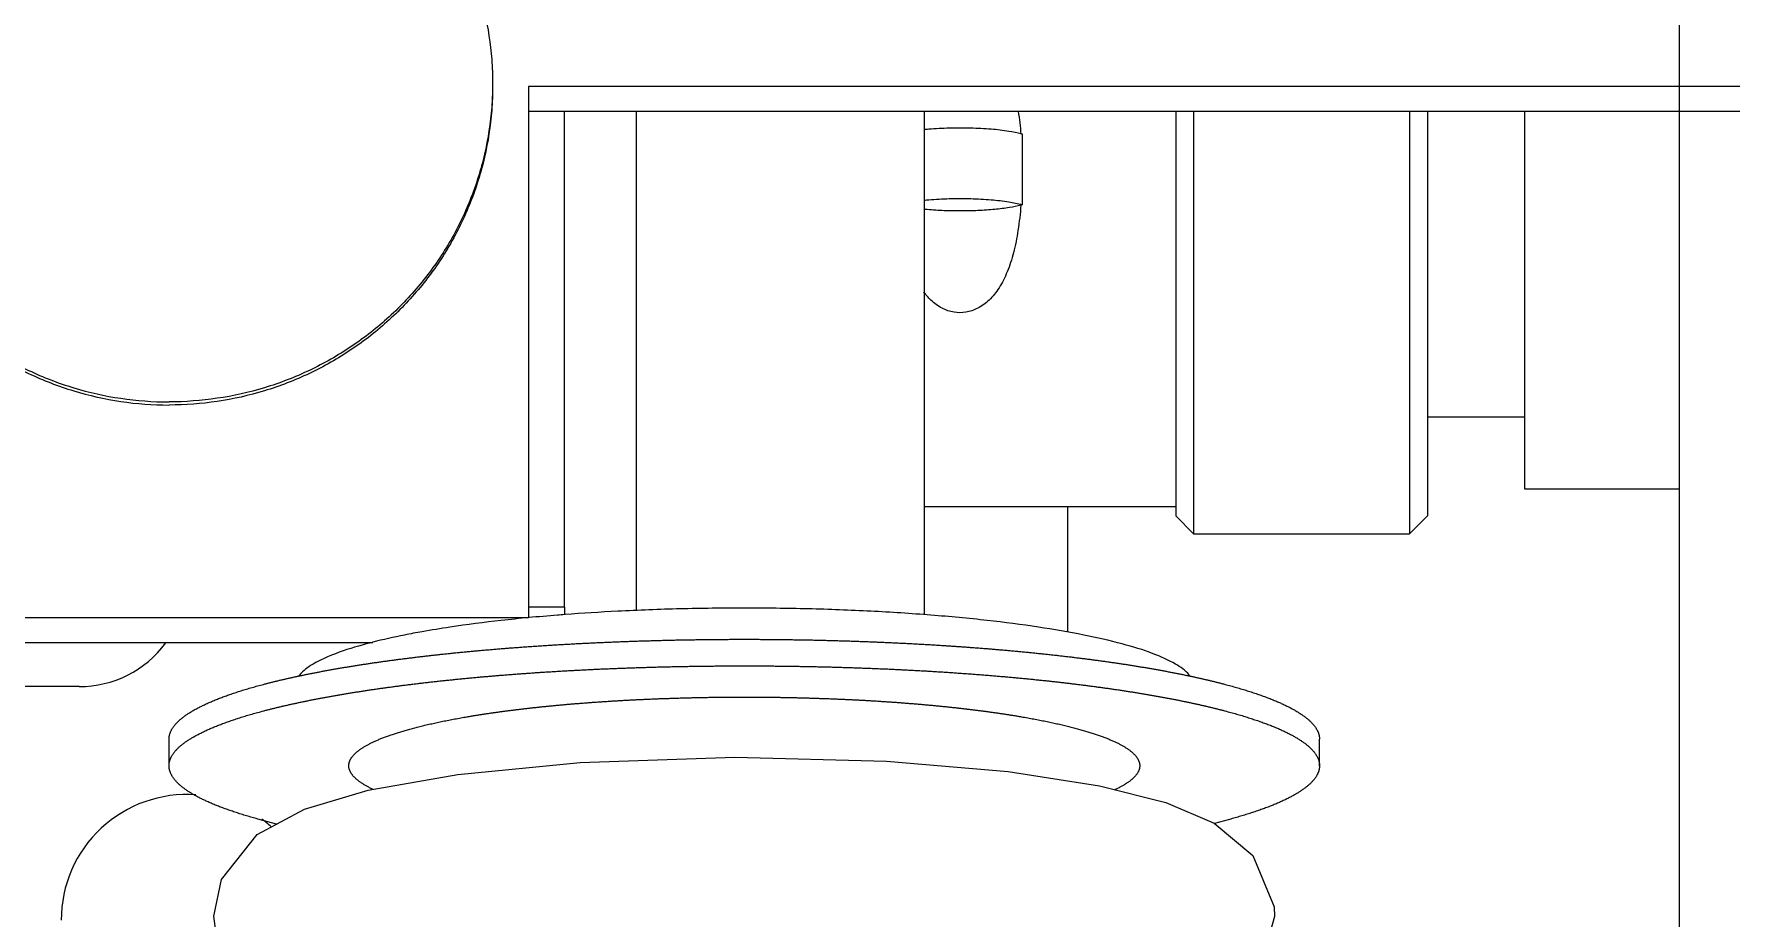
# Model space of a CAD drawing. Header units: millimetres. Extents: x 21899 to 38731, y -5425 to 3612.
# Drawn here: x 34169.64 to 34216.84, y -5372.9 to -5348.31 of the extents above; entities that cross this region are included whole.
import ezdxf

# ---------------------------------------------------------------- set-up
doc = ezdxf.new("R2010")
doc.units = ezdxf.units.MM

msp = doc.modelspace()

# ---------------------------------------------------------------- linework, layer by layer
at = {"color": 7, "linetype": 'Continuous'}
for p, q in [((34215.396, -2795.664), (34215.396, -5410.326)), ((34241.396, -5349.771), (34183.396, -5349.771)), ((34183.396, -5349.771), (34183.396, -5364.555)), ((34241.396, -5350.466), (34183.396, -5350.466)), ((34186.396, -5364.346), (34186.396, -5350.466)), ((34194.396, -5350.466), (34194.396, -5364.466)), ((34201.396, -5350.466), (34201.396, -5361.717)), ((34201.896, -5350.466), (34201.896, -5362.217)), ((34207.896, -5350.466), (34207.896, -5362.217)), ((34208.396, -5350.466), (34208.396, -5361.717)), ((34211.096, -5350.466), (34211.096, -5360.967)), ((34197.128, -5351.093), (34197.128, -5353.063)), ((34208.396, -5358.967), (34211.096, -5358.967)), ((34211.096, -5360.967), (34215.396, -5360.967)), ((34201.396, -5361.467), (34194.396, -5361.467)), ((34198.396, -5364.954), (34198.396, -5361.467)), ((34201.396, -5361.717), (34201.896, -5362.217)), ((34207.896, -5362.217), (34208.396, -5361.717)), ((34201.896, -5362.217), (34207.896, -5362.217)), ((34184.396, -5364.253), (34184.396, -5364.466)), ((34116.396, -5364.543), (34183.396, -5364.543)), ((34116.396, -5365.238), (34179.062, -5365.238)), ((34173.396, -5368.668), (34173.396, -5367.929)), ((34205.396, -5368.668), (34205.396, -5367.929)), ((34176.384, -5370.292), (34175.902, -5370.161)), ((34202.891, -5370.161), (34202.477, -5370.273)), ((34174.646, -5372.852), (34174.851, -5371.834)), ((34204.146, -5372.857), (34203.757, -5374.238))]:
    msp.add_line(p, q, dxfattribs=at)
at = {"color": 3, "linetype": 'Continuous'}
for p, q in [((34184.396, -5364.253), (34184.396, -5350.466)), ((34184.396, -5364.253), (34183.396, -5364.253)), ((34170.896, -5366.467), (34131.896, -5366.467))]:
    msp.add_line(p, q, dxfattribs=at)
at = {"color": 7, "linetype": 'Continuous'}
for points in [[(34178.936, -5369.348), (34181.432, -5368.909), (34184.832, -5368.578)], [(34184.832, -5368.578), (34189.136, -5368.433), (34193.35, -5368.54), (34196.734, -5368.829)], [(34196.734, -5368.829), (34199.28, -5369.225), (34201.118, -5369.691), (34202.466, -5370.265)], [(34174.851, -5371.834), (34175.844, -5370.582), (34177.165, -5369.872), (34178.936, -5369.348)], [(34202.466, -5370.265), (34203.546, -5371.164), (34204.134, -5372.597), (34204.146, -5372.857)], [(34175.487, -5374.813), (34174.722, -5373.48), (34174.646, -5372.852)]]:
    msp.add_lwpolyline(points, dxfattribs=at)
at = {"color": 3, "linetype": 'Continuous'}
for centre, radius, start, end in [((34170.896, -5363.467), 3, 270, 323.4675), ((34173.896, -5372.967), 3.5, 86.0345, 180), ((34173.896, -5372.967), 3.5, 47.9941, 53.484)]:
    msp.add_arc(centre, radius, start, end, dxfattribs=at)
at = {"color": 7, "linetype": 'Continuous'}
for points, start_tangent, end_tangent in [([(34173.396, -5340.821), (34172.055, -5340.92), (34170.744, -5341.215), (34169.491, -5341.699), (34168.326, -5342.361), (34167.275, -5343.187), (34166.36, -5344.158), (34165.602, -5345.252), (34165.018, -5346.446), (34164.622, -5347.712), (34164.422, -5349.022), (34164.396, -5349.684)], (-1, 0), (0, -1)), ([(34173.396, -5340.821), (34174.738, -5340.92), (34176.049, -5341.215), (34177.301, -5341.699), (34178.466, -5342.361), (34179.518, -5343.187), (34180.433, -5344.158), (34181.191, -5345.252), (34181.774, -5346.446), (34182.171, -5347.712), (34182.371, -5349.022), (34182.396, -5349.684)], (1, 0), (0, -1)), ([(34182.396, -5349.684), (34182.396, -5349.771)], (0, -1), (-0.009926, -0.999951)), ([(34164.396, -5349.771), (34164.422, -5350.433), (34164.622, -5351.743), (34165.018, -5353.009), (34165.602, -5354.203), (34166.36, -5355.297), (34167.275, -5356.268), (34168.326, -5357.094), (34169.491, -5357.756), (34170.744, -5358.24), (34172.055, -5358.535), (34173.39, -5358.634)], (0, -1), (1, -0.0007)), ([(34164.397, -5349.771), (34164.422, -5350.346), (34164.622, -5351.656), (34165.018, -5352.922), (34165.602, -5354.116), (34166.36, -5355.21), (34167.275, -5356.181), (34168.326, -5357.007), (34169.491, -5357.67), (34170.744, -5358.154), (34172.055, -5358.448), (34173.396, -5358.547)], (0.009926, -0.999951), (1, 0)), ([(34182.396, -5349.771), (34182.371, -5350.346), (34182.171, -5351.656), (34181.774, -5352.922), (34181.191, -5354.116), (34180.433, -5355.21), (34179.518, -5356.181), (34178.466, -5357.007), (34177.301, -5357.67), (34176.049, -5358.154), (34174.738, -5358.448), (34173.396, -5358.547)], (-0.009926, -0.999951), (-1, 0)), ([(34182.396, -5349.771), (34182.371, -5350.433), (34182.171, -5351.743), (34181.774, -5353.009), (34181.191, -5354.203), (34180.433, -5355.297), (34179.518, -5356.268), (34178.466, -5357.094), (34177.301, -5357.756), (34176.049, -5358.24), (34174.738, -5358.535), (34173.403, -5358.634)], (0, -1), (-1, -0.0007)), ([(34197.014, -5350.465), (34197.091, -5351.104)], (0.161479, -0.986876), (0.081794, -0.996649)), ([(34194.396, -5350.966), (34194.529, -5350.954), (34195.098, -5350.924), (34195.694, -5350.924), (34196.264, -5350.954), (34196.757, -5351.013), (34197.095, -5351.084)], (0.994998, 0.099898), (0.962509, -0.27125)), ([(34197.095, -5351.084), (34197.128, -5351.093)], (0.962509, -0.27125), (0.957624, -0.288022)), ([(34194.396, -5352.936), (34194.529, -5352.924), (34195.098, -5352.893), (34195.694, -5352.893), (34196.264, -5352.924), (34196.757, -5352.982), (34197.128, -5353.063)], (0.994998, 0.099898), (0.957624, -0.288022)), ([(34197.091, -5353.074), (34197.01, -5353.778), (34196.884, -5354.398), (34196.709, -5354.932), (34196.482, -5355.374), (34196.205, -5355.715), (34195.89, -5355.943), (34195.56, -5356.053), (34195.23, -5356.053), (34194.901, -5355.942), (34194.586, -5355.713), (34194.388, -5355.486)], (-0.078261, -0.996933), (-0.593007, 0.805197)), ([(34197.091, -5353.074), (34196.772, -5353.141), (34196.365, -5353.193), (34195.897, -5353.226), (34195.396, -5353.237), (34194.896, -5353.226), (34194.427, -5353.193), (34194.396, -5353.19)], (-0.963751, -0.266802), (-0.995018, 0.0997)), ([(34197.128, -5353.063), (34197.11, -5353.069), (34197.091, -5353.074)], (-0.957624, -0.288022), (-0.963751, -0.266802)), ([(34173.39, -5358.634), (34173.396, -5358.634)], (1, -0.0007), (1, 0)), ([(34173.403, -5358.634), (34173.396, -5358.634)], (-1, -0.0007), (-1, 0)), ([(34189.396, -5364.283), (34187.617, -5364.305), (34185.875, -5364.371), (34184.41, -5364.463)], (-1, 0), (-0.997158, -0.075339)), ([(34201.785, -5366.166), (34201.769, -5366.144), (34201.39, -5365.842), (34200.767, -5365.551), (34199.912, -5365.28), (34198.843, -5365.032), (34197.582, -5364.813), (34196.154, -5364.627), (34194.589, -5364.479), (34192.918, -5364.371), (34191.175, -5364.305), (34189.396, -5364.283)], (-0.593069, 0.805152), (-1, 0)), ([(34183.397, -5364.549), (34182.638, -5364.627), (34181.211, -5364.813), (34180.434, -5364.94)], (-0.995517, -0.094579), (-0.984405, -0.175918)), ([(34184.396, -5364.464), (34184.204, -5364.479), (34183.397, -5364.549)], (-0.997139, -0.075583), (-0.995517, -0.094579)), ([(34184.41, -5364.463), (34184.396, -5364.464)], (-0.997158, -0.075339), (-0.997139, -0.075583)), ([(34179.061, -5365.233), (34178.881, -5365.28), (34178.026, -5365.551), (34177.403, -5365.842), (34177.024, -5366.144), (34177.007, -5366.166)], (-0.968982, -0.247133), (-0.593069, -0.805152)), ([(34180.434, -5364.94), (34179.949, -5365.032), (34179.061, -5365.233)], (-0.984405, -0.175918), (-0.968982, -0.247133)), ([(34183.282, -5365.362), (34183.42, -5365.352), (34183.559, -5365.342), (34183.698, -5365.333), (34183.838, -5365.324), (34183.978, -5365.315), (34184.119, -5365.306), (34184.261, -5365.298), (34184.402, -5365.29), (34184.544, -5365.282), (34184.687, -5365.274), (34184.83, -5365.266), (34184.973, -5365.259), (34185.117, -5365.252), (34185.261, -5365.245), (34185.406, -5365.239), (34185.55, -5365.232), (34185.696, -5365.226), (34185.841, -5365.22), (34185.987, -5365.215), (34186.133, -5365.209), (34186.279, -5365.204), (34186.426, -5365.199), (34186.573, -5365.194), (34186.72, -5365.19), (34186.868, -5365.186), (34187.015, -5365.182), (34187.163, -5365.178), (34187.311, -5365.175), (34187.459, -5365.171), (34187.608, -5365.168), (34187.756, -5365.165), (34187.905, -5365.163), (34188.053, -5365.161), (34188.202, -5365.159), (34188.351, -5365.157), (34188.501, -5365.155), (34188.65, -5365.154), (34188.799, -5365.153), (34188.948, -5365.152), (34189.098, -5365.151), (34189.247, -5365.151), (34189.396, -5365.151), (34189.546, -5365.151), (34189.695, -5365.151), (34189.844, -5365.152), (34189.994, -5365.153), (34190.143, -5365.154), (34190.292, -5365.155), (34190.441, -5365.157), (34190.59, -5365.159), (34190.739, -5365.161), (34190.888, -5365.163), (34191.037, -5365.165), (34191.185, -5365.168), (34191.334, -5365.171), (34191.482, -5365.175), (34191.63, -5365.178), (34191.778, -5365.182), (34191.925, -5365.186), (34192.073, -5365.19), (34192.22, -5365.194), (34192.367, -5365.199), (34192.513, -5365.204), (34192.66, -5365.209), (34192.806, -5365.215), (34192.952, -5365.22), (34193.097, -5365.226), (34193.242, -5365.232), (34193.387, -5365.239), (34193.532, -5365.245), (34193.676, -5365.252), (34193.819, -5365.259), (34193.963, -5365.266), (34194.106, -5365.274), (34194.248, -5365.282), (34194.39, -5365.29), (34194.532, -5365.298), (34194.673, -5365.306), (34194.814, -5365.315), (34194.955, -5365.324), (34195.094, -5365.333), (34195.234, -5365.342), (34195.373, -5365.352), (34195.511, -5365.362), (34195.649, -5365.372), (34195.786, -5365.382), (34195.923, -5365.392), (34196.059, -5365.403), (34196.194, -5365.414), (34196.329, -5365.425), (34196.463, -5365.437), (34196.597, -5365.448), (34196.73, -5365.46), (34196.863, -5365.472), (34196.994, -5365.484), (34197.126, -5365.497), (34197.256, -5365.509), (34197.386, -5365.522), (34197.515, -5365.535), (34197.643, -5365.548), (34197.771, -5365.562), (34197.898, -5365.575), (34198.024, -5365.589), (34198.149, -5365.603), (34198.274, -5365.618), (34198.398, -5365.632), (34198.521, -5365.647), (34198.643, -5365.662), (34198.765, -5365.677), (34198.886, -5365.692), (34199.005, -5365.708), (34199.124, -5365.723), (34199.243, -5365.739), (34199.36, -5365.755), (34199.476, -5365.772), (34199.592, -5365.788), (34199.707, -5365.805), (34199.82, -5365.821), (34199.933, -5365.838), (34200.045, -5365.856), (34200.156, -5365.873), (34200.266, -5365.89), (34200.375, -5365.908), (34200.484, -5365.926), (34200.591, -5365.944), (34200.697, -5365.962), (34200.802, -5365.981), (34200.907, -5365.999), (34201.01, -5366.018), (34201.112, -5366.037), (34201.213, -5366.056), (34201.314, -5366.075), (34201.413, -5366.095), (34201.511, -5366.114), (34201.608, -5366.134), (34201.704, -5366.154), (34201.799, -5366.174), (34201.893, -5366.194), (34201.985, -5366.214), (34202.077, -5366.235), (34202.168, -5366.256), (34202.257, -5366.276), (34202.345, -5366.297), (34202.432, -5366.318), (34202.518, -5366.34), (34202.603, -5366.361), (34202.687, -5366.382), (34202.77, -5366.404), (34202.851, -5366.426), (34202.931, -5366.448), (34203.01, -5366.47), (34203.088, -5366.492), (34203.165, -5366.514), (34203.241, -5366.536), (34203.315, -5366.559), (34203.388, -5366.581), (34203.46, -5366.604), (34203.53, -5366.627), (34203.6, -5366.65), (34203.668, -5366.673), (34203.735, -5366.696), (34203.8, -5366.72), (34203.865, -5366.743), (34203.928, -5366.767), (34203.99, -5366.79), (34204.051, -5366.814), (34204.11, -5366.838), (34204.168, -5366.862), (34204.225, -5366.886), (34204.28, -5366.91), (34204.334, -5366.934), (34204.387, -5366.958), (34204.439, -5366.982), (34204.489, -5367.007), (34204.538, -5367.031), (34204.586, -5367.056), (34204.632, -5367.081), (34204.677, -5367.105), (34204.72, -5367.13), (34204.763, -5367.155), (34204.804, -5367.18), (34204.843, -5367.205), (34204.882, -5367.23), (34204.918, -5367.255), (34204.954, -5367.28), (34204.988, -5367.306), (34205.021, -5367.331), (34205.053, -5367.356), (34205.083, -5367.382), (34205.111, -5367.407), (34205.139, -5367.433), (34205.165, -5367.458), (34205.189, -5367.484), (34205.213, -5367.509), (34205.235, -5367.535), (34205.255, -5367.561), (34205.274, -5367.587), (34205.292, -5367.612), (34205.308, -5367.638), (34205.323, -5367.664), (34205.337, -5367.69), (34205.349, -5367.716), (34205.36, -5367.741), (34205.369, -5367.767), (34205.377, -5367.793), (34205.384, -5367.819), (34205.389, -5367.845), (34205.393, -5367.871), (34205.395, -5367.897), (34205.396, -5367.923), (34205.396, -5367.929)], (0.997432, 0.071627), (-0.000005, -1)), ([(34173.396, -5367.929), (34173.396, -5367.923), (34173.397, -5367.897), (34173.4, -5367.871), (34173.404, -5367.845), (34173.409, -5367.819), (34173.416, -5367.793), (34173.424, -5367.767), (34173.433, -5367.741), (34173.444, -5367.716), (34173.456, -5367.69), (34173.469, -5367.664), (34173.484, -5367.638), (34173.501, -5367.612), (34173.519, -5367.587), (34173.538, -5367.561), (34173.558, -5367.535), (34173.58, -5367.509), (34173.603, -5367.484), (34173.628, -5367.458), (34173.654, -5367.433), (34173.681, -5367.407), (34173.71, -5367.382), (34173.74, -5367.356), (34173.772, -5367.331), (34173.805, -5367.306), (34173.839, -5367.28), (34173.874, -5367.255), (34173.911, -5367.23), (34173.949, -5367.205), (34173.989, -5367.18), (34174.03, -5367.155), (34174.072, -5367.13), (34174.116, -5367.105), (34174.161, -5367.081), (34174.207, -5367.056), (34174.255, -5367.031), (34174.304, -5367.007), (34174.354, -5366.982), (34174.406, -5366.958), (34174.458, -5366.934), (34174.513, -5366.91), (34174.568, -5366.886), (34174.625, -5366.862), (34174.683, -5366.838), (34174.742, -5366.814), (34174.803, -5366.79), (34174.865, -5366.767), (34174.928, -5366.743), (34174.992, -5366.72), (34175.058, -5366.696), (34175.125, -5366.673), (34175.193, -5366.65), (34175.262, -5366.627), (34175.333, -5366.604), (34175.405, -5366.581), (34175.478, -5366.559), (34175.552, -5366.536), (34175.628, -5366.514), (34175.704, -5366.492), (34175.782, -5366.47), (34175.861, -5366.448), (34175.942, -5366.426), (34176.023, -5366.404), (34176.106, -5366.382), (34176.189, -5366.361), (34176.274, -5366.34), (34176.36, -5366.318), (34176.447, -5366.297), (34176.536, -5366.276), (34176.625, -5366.256), (34176.716, -5366.235), (34176.807, -5366.214), (34176.9, -5366.194), (34176.994, -5366.174), (34177.089, -5366.154), (34177.185, -5366.134), (34177.282, -5366.114), (34177.38, -5366.095), (34177.479, -5366.075), (34177.579, -5366.056), (34177.681, -5366.037), (34177.783, -5366.018), (34177.886, -5365.999), (34177.99, -5365.981), (34178.096, -5365.962), (34178.202, -5365.944), (34178.309, -5365.926), (34178.417, -5365.908), (34178.526, -5365.89), (34178.636, -5365.873), (34178.747, -5365.856), (34178.859, -5365.838), (34178.972, -5365.821), (34179.086, -5365.805), (34179.201, -5365.788), (34179.316, -5365.772), (34179.433, -5365.755), (34179.55, -5365.739), (34179.668, -5365.723), (34179.787, -5365.708), (34179.907, -5365.692), (34180.028, -5365.677), (34180.149, -5365.662), (34180.272, -5365.647), (34180.395, -5365.632), (34180.519, -5365.618), (34180.643, -5365.603), (34180.769, -5365.589), (34180.895, -5365.575), (34181.022, -5365.562), (34181.149, -5365.548), (34181.278, -5365.535), (34181.407, -5365.522), (34181.537, -5365.509), (34181.667, -5365.497), (34181.798, -5365.484), (34181.93, -5365.472), (34182.063, -5365.46), (34182.196, -5365.448), (34182.329, -5365.437), (34182.464, -5365.425), (34182.599, -5365.414), (34182.734, -5365.403), (34182.87, -5365.392), (34183.007, -5365.382), (34183.144, -5365.372), (34183.282, -5365.362)], (-0.000005, 1), (0.997432, 0.071627)), ([(34173.396, -5368.668), (34173.396, -5368.661), (34173.397, -5368.636), (34173.4, -5368.61), (34173.404, -5368.584), (34173.409, -5368.558), (34173.416, -5368.532), (34173.424, -5368.506), (34173.433, -5368.48), (34173.444, -5368.454), (34173.456, -5368.428), (34173.469, -5368.402), (34173.484, -5368.377), (34173.501, -5368.351), (34173.519, -5368.325), (34173.538, -5368.299), (34173.558, -5368.274), (34173.58, -5368.248), (34173.603, -5368.222), (34173.628, -5368.197), (34173.654, -5368.171), (34173.681, -5368.146), (34173.71, -5368.12), (34173.74, -5368.095), (34173.772, -5368.07), (34173.805, -5368.044), (34173.839, -5368.019), (34173.874, -5367.994), (34173.911, -5367.969), (34173.949, -5367.944), (34173.989, -5367.919), (34174.03, -5367.894), (34174.072, -5367.869), (34174.116, -5367.844), (34174.161, -5367.819), (34174.207, -5367.795), (34174.255, -5367.77), (34174.304, -5367.745), (34174.354, -5367.721), (34174.406, -5367.697), (34174.458, -5367.672), (34174.513, -5367.648), (34174.568, -5367.624), (34174.625, -5367.6), (34174.683, -5367.576), (34174.742, -5367.552), (34174.803, -5367.529), (34174.865, -5367.505), (34174.928, -5367.482), (34174.992, -5367.458), (34175.058, -5367.435), (34175.125, -5367.412), (34175.193, -5367.389), (34175.262, -5367.366), (34175.333, -5367.343), (34175.405, -5367.32), (34175.478, -5367.297), (34175.552, -5367.275), (34175.628, -5367.253), (34175.704, -5367.23), (34175.782, -5367.208), (34175.861, -5367.186), (34175.942, -5367.164), (34176.023, -5367.143), (34176.106, -5367.121), (34176.189, -5367.099), (34176.274, -5367.078), (34176.36, -5367.057), (34176.447, -5367.036), (34176.536, -5367.015), (34176.625, -5366.994), (34176.716, -5366.974), (34176.807, -5366.953), (34176.9, -5366.933), (34176.994, -5366.913), (34177.089, -5366.892), (34177.185, -5366.873), (34177.282, -5366.853), (34177.38, -5366.833), (34177.479, -5366.814), (34177.579, -5366.795), (34177.681, -5366.776), (34177.783, -5366.757), (34177.886, -5366.738), (34177.99, -5366.719), (34178.096, -5366.701), (34178.202, -5366.683), (34178.309, -5366.665), (34178.417, -5366.647), (34178.526, -5366.629), (34178.636, -5366.612), (34178.747, -5366.594), (34178.859, -5366.577), (34178.972, -5366.56), (34179.086, -5366.543), (34179.201, -5366.527), (34179.316, -5366.51), (34179.433, -5366.494), (34179.55, -5366.478), (34179.668, -5366.462), (34179.787, -5366.446), (34179.907, -5366.431), (34180.028, -5366.416), (34180.149, -5366.4), (34180.272, -5366.386), (34180.395, -5366.371), (34180.519, -5366.356), (34180.643, -5366.342), (34180.769, -5366.328), (34180.895, -5366.314), (34181.022, -5366.3), (34181.149, -5366.287), (34181.278, -5366.274), (34181.407, -5366.261), (34181.537, -5366.248), (34181.667, -5366.235), (34181.798, -5366.223), (34181.93, -5366.21), (34182.063, -5366.198), (34182.196, -5366.187), (34182.329, -5366.175), (34182.464, -5366.164), (34182.599, -5366.153), (34182.734, -5366.142), (34182.87, -5366.131), (34183.007, -5366.121), (34183.144, -5366.11), (34183.282, -5366.1), (34183.42, -5366.091), (34183.559, -5366.081), (34183.698, -5366.072), (34183.838, -5366.062), (34183.978, -5366.054), (34184.119, -5366.045), (34184.261, -5366.036), (34184.402, -5366.028), (34184.544, -5366.02), (34184.687, -5366.013), (34184.83, -5366.005), (34184.973, -5365.998), (34185.117, -5365.991), (34185.261, -5365.984), (34185.406, -5365.977), (34185.55, -5365.971), (34185.696, -5365.965), (34185.841, -5365.959), (34185.987, -5365.953), (34186.133, -5365.948), (34186.279, -5365.943), (34186.426, -5365.938), (34186.573, -5365.933), (34186.72, -5365.929), (34186.868, -5365.924), (34187.015, -5365.92), (34187.163, -5365.917), (34187.311, -5365.913), (34187.459, -5365.91), (34187.608, -5365.907), (34187.756, -5365.904), (34187.905, -5365.902), (34188.053, -5365.899), (34188.202, -5365.897), (34188.351, -5365.895), (34188.501, -5365.894), (34188.65, -5365.892), (34188.799, -5365.891), (34188.948, -5365.891), (34189.098, -5365.89), (34189.247, -5365.89), (34189.396, -5365.889), (34189.546, -5365.89), (34189.695, -5365.89), (34189.844, -5365.891), (34189.994, -5365.891), (34190.143, -5365.892), (34190.292, -5365.894), (34190.441, -5365.895), (34190.59, -5365.897), (34190.739, -5365.899), (34190.888, -5365.902), (34191.037, -5365.904), (34191.185, -5365.907), (34191.334, -5365.91), (34191.482, -5365.913), (34191.63, -5365.917), (34191.778, -5365.92), (34191.925, -5365.924), (34192.073, -5365.929), (34192.22, -5365.933), (34192.367, -5365.938), (34192.513, -5365.943), (34192.66, -5365.948), (34192.806, -5365.953), (34192.952, -5365.959), (34193.097, -5365.965), (34193.242, -5365.971), (34193.387, -5365.977), (34193.532, -5365.984), (34193.676, -5365.991), (34193.819, -5365.998), (34193.963, -5366.005), (34194.106, -5366.013), (34194.248, -5366.02), (34194.39, -5366.028), (34194.532, -5366.036), (34194.673, -5366.045), (34194.814, -5366.054), (34194.955, -5366.062), (34195.094, -5366.072), (34195.234, -5366.081), (34195.373, -5366.091), (34195.511, -5366.1), (34195.649, -5366.11), (34195.786, -5366.121), (34195.923, -5366.131), (34196.059, -5366.142), (34196.194, -5366.153), (34196.329, -5366.164), (34196.463, -5366.175), (34196.597, -5366.187), (34196.73, -5366.198), (34196.863, -5366.21), (34196.994, -5366.223), (34197.126, -5366.235), (34197.256, -5366.248), (34197.386, -5366.261), (34197.515, -5366.274), (34197.643, -5366.287), (34197.771, -5366.3), (34197.898, -5366.314), (34198.024, -5366.328), (34198.149, -5366.342), (34198.274, -5366.356), (34198.398, -5366.371), (34198.521, -5366.386), (34198.643, -5366.4), (34198.765, -5366.416), (34198.886, -5366.431), (34199.005, -5366.446), (34199.124, -5366.462), (34199.243, -5366.478), (34199.36, -5366.494), (34199.476, -5366.51), (34199.592, -5366.527), (34199.707, -5366.543), (34199.82, -5366.56), (34199.933, -5366.577), (34200.045, -5366.594), (34200.156, -5366.612), (34200.266, -5366.629), (34200.375, -5366.647), (34200.484, -5366.665), (34200.591, -5366.683), (34200.697, -5366.701), (34200.802, -5366.719), (34200.907, -5366.738), (34201.01, -5366.757), (34201.112, -5366.776), (34201.213, -5366.795), (34201.314, -5366.814), (34201.413, -5366.833), (34201.511, -5366.853), (34201.608, -5366.873), (34201.704, -5366.892), (34201.799, -5366.913), (34201.893, -5366.933), (34201.985, -5366.953), (34202.077, -5366.974), (34202.168, -5366.994), (34202.257, -5367.015), (34202.345, -5367.036), (34202.432, -5367.057), (34202.518, -5367.078), (34202.603, -5367.099), (34202.687, -5367.121), (34202.77, -5367.143), (34202.851, -5367.164), (34202.931, -5367.186), (34203.01, -5367.208), (34203.088, -5367.23), (34203.165, -5367.253), (34203.241, -5367.275), (34203.315, -5367.297), (34203.388, -5367.32), (34203.46, -5367.343), (34203.53, -5367.366), (34203.6, -5367.389), (34203.668, -5367.412), (34203.735, -5367.435), (34203.8, -5367.458), (34203.865, -5367.482), (34203.928, -5367.505), (34203.99, -5367.529), (34204.051, -5367.552), (34204.11, -5367.576), (34204.168, -5367.6), (34204.225, -5367.624), (34204.28, -5367.648), (34204.334, -5367.672), (34204.387, -5367.697), (34204.439, -5367.721), (34204.489, -5367.745), (34204.538, -5367.77), (34204.586, -5367.795), (34204.632, -5367.819), (34204.677, -5367.844), (34204.72, -5367.869), (34204.763, -5367.894), (34204.804, -5367.919), (34204.843, -5367.944), (34204.882, -5367.969), (34204.918, -5367.994), (34204.954, -5368.019), (34204.988, -5368.044), (34205.021, -5368.07), (34205.053, -5368.095), (34205.083, -5368.12), (34205.111, -5368.146), (34205.139, -5368.171), (34205.165, -5368.197), (34205.189, -5368.222), (34205.213, -5368.248), (34205.235, -5368.274), (34205.255, -5368.299), (34205.274, -5368.325), (34205.292, -5368.351), (34205.308, -5368.377), (34205.323, -5368.402), (34205.337, -5368.428), (34205.349, -5368.454), (34205.36, -5368.48), (34205.369, -5368.506), (34205.377, -5368.532), (34205.384, -5368.558), (34205.389, -5368.584), (34205.393, -5368.61), (34205.395, -5368.636), (34205.396, -5368.661), (34205.396, -5368.668)], (-0.000005, 1), (-0.000005, -1)), ([(34175.902, -5370.161), (34175.822, -5370.139), (34175.744, -5370.117), (34175.667, -5370.094), (34175.591, -5370.072), (34175.516, -5370.05), (34175.442, -5370.027), (34175.369, -5370.004), (34175.298, -5369.982), (34175.228, -5369.959), (34175.159, -5369.936), (34175.092, -5369.913), (34175.026, -5369.889), (34174.96, -5369.866), (34174.897, -5369.842), (34174.834, -5369.819), (34174.773, -5369.795), (34174.713, -5369.772), (34174.654, -5369.748), (34174.597, -5369.724), (34174.541, -5369.7), (34174.486, -5369.676), (34174.432, -5369.651), (34174.38, -5369.627), (34174.329, -5369.603), (34174.28, -5369.578), (34174.231, -5369.554), (34174.184, -5369.529), (34174.139, -5369.504), (34174.094, -5369.48), (34174.051, -5369.455), (34174.01, -5369.43), (34173.969, -5369.405), (34173.931, -5369.38), (34173.893, -5369.355), (34173.857, -5369.329), (34173.822, -5369.304), (34173.788, -5369.279), (34173.756, -5369.254), (34173.725, -5369.228), (34173.696, -5369.203), (34173.668, -5369.177), (34173.641, -5369.152), (34173.616, -5369.126), (34173.592, -5369.101), (34173.569, -5369.075), (34173.548, -5369.049), (34173.528, -5369.024), (34173.51, -5368.998), (34173.493, -5368.972), (34173.477, -5368.946), (34173.463, -5368.921), (34173.45, -5368.895), (34173.438, -5368.869), (34173.428, -5368.843), (34173.419, -5368.817), (34173.412, -5368.791), (34173.406, -5368.765), (34173.402, -5368.739), (34173.398, -5368.713), (34173.397, -5368.687), (34173.396, -5368.668)], (-0.964802, 0.262979), (-0.000005, 1)), ([(34205.396, -5368.668), (34205.396, -5368.687), (34205.394, -5368.713), (34205.391, -5368.739), (34205.387, -5368.765), (34205.381, -5368.791), (34205.373, -5368.817), (34205.365, -5368.843), (34205.354, -5368.869), (34205.343, -5368.895), (34205.33, -5368.921), (34205.316, -5368.946), (34205.3, -5368.972), (34205.283, -5368.998), (34205.265, -5369.024), (34205.245, -5369.049), (34205.224, -5369.075), (34205.201, -5369.101), (34205.177, -5369.126), (34205.152, -5369.152), (34205.125, -5369.177), (34205.097, -5369.203), (34205.067, -5369.228), (34205.037, -5369.254), (34205.004, -5369.279), (34204.971, -5369.304), (34204.936, -5369.329), (34204.9, -5369.355), (34204.862, -5369.38), (34204.823, -5369.405), (34204.783, -5369.43), (34204.741, -5369.455), (34204.698, -5369.48), (34204.654, -5369.504), (34204.608, -5369.529), (34204.561, -5369.554), (34204.513, -5369.578), (34204.463, -5369.603), (34204.413, -5369.627), (34204.36, -5369.651), (34204.307, -5369.676), (34204.252, -5369.7), (34204.196, -5369.724), (34204.138, -5369.748), (34204.08, -5369.772), (34204.02, -5369.795), (34203.959, -5369.819), (34203.896, -5369.842), (34203.832, -5369.866), (34203.767, -5369.889), (34203.701, -5369.913), (34203.633, -5369.936), (34203.565, -5369.959), (34203.494, -5369.982), (34203.423, -5370.004), (34203.351, -5370.027), (34203.277, -5370.05), (34203.202, -5370.072), (34203.126, -5370.094), (34203.049, -5370.117), (34202.97, -5370.139), (34202.891, -5370.161)], (-0.000005, -1), (-0.964802, -0.262979))]:
    msp.add_spline(points, degree=3, dxfattribs=dict(at, start_tangent=start_tangent, end_tangent=end_tangent))
at = {"color": 9, "linetype": 'Continuous'}
for points, start_tangent, end_tangent in [([(34179.068, -5369.325), (34179.034, -5369.309), (34178.993, -5369.288), (34178.954, -5369.268), (34178.915, -5369.248), (34178.878, -5369.227), (34178.843, -5369.207), (34178.809, -5369.186), (34178.776, -5369.165), (34178.744, -5369.144), (34178.714, -5369.124), (34178.685, -5369.103), (34178.658, -5369.082), (34178.632, -5369.061), (34178.607, -5369.04), (34178.583, -5369.018), (34178.561, -5368.997), (34178.541, -5368.976), (34178.521, -5368.955), (34178.503, -5368.934), (34178.487, -5368.912), (34178.472, -5368.891), (34178.458, -5368.87), (34178.446, -5368.848), (34178.435, -5368.827), (34178.425, -5368.805), (34178.417, -5368.784), (34178.41, -5368.763), (34178.404, -5368.741), (34178.4, -5368.72), (34178.398, -5368.698), (34178.396, -5368.677), (34178.397, -5368.655), (34178.398, -5368.634), (34178.401, -5368.612), (34178.405, -5368.591), (34178.411, -5368.569), (34178.418, -5368.548), (34178.427, -5368.526), (34178.436, -5368.505), (34178.448, -5368.483), (34178.46, -5368.462), (34178.474, -5368.441), (34178.49, -5368.419), (34178.507, -5368.398), (34178.525, -5368.377), (34178.544, -5368.356), (34178.565, -5368.334), (34178.588, -5368.313), (34178.611, -5368.292), (34178.636, -5368.271), (34178.663, -5368.25), (34178.69, -5368.229), (34178.719, -5368.208), (34178.75, -5368.187), (34178.782, -5368.167), (34178.815, -5368.146), (34178.849, -5368.125), (34178.885, -5368.105), (34178.922, -5368.084), (34178.961, -5368.064), (34179.001, -5368.043), (34179.042, -5368.023), (34179.084, -5368.003), (34179.128, -5367.983), (34179.173, -5367.963), (34179.219, -5367.943), (34179.267, -5367.923), (34179.316, -5367.903), (34179.366, -5367.884), (34179.417, -5367.864), (34179.47, -5367.845), (34179.524, -5367.825), (34179.579, -5367.806), (34179.636, -5367.787), (34179.693, -5367.768), (34179.752, -5367.749), (34179.812, -5367.73), (34179.874, -5367.712), (34179.936, -5367.693), (34180, -5367.675), (34180.065, -5367.656), (34180.131, -5367.638), (34180.199, -5367.62), (34180.267, -5367.602), (34180.337, -5367.584), (34180.407, -5367.567), (34180.479, -5367.549), (34180.552, -5367.532), (34180.627, -5367.515), (34180.702, -5367.498), (34180.778, -5367.481), (34180.856, -5367.464), (34180.934, -5367.447), (34181.014, -5367.431), (34181.095, -5367.415), (34181.176, -5367.399), (34181.259, -5367.383), (34181.343, -5367.367), (34181.428, -5367.351), (34181.514, -5367.336), (34181.6, -5367.32), (34181.688, -5367.305), (34181.777, -5367.29), (34181.867, -5367.275), (34181.957, -5367.261), (34182.049, -5367.246), (34182.142, -5367.232), (34182.235, -5367.218), (34182.33, -5367.204), (34182.425, -5367.19), (34182.521, -5367.177), (34182.618, -5367.163), (34182.716, -5367.15), (34182.815, -5367.137), (34182.914, -5367.125), (34183.015, -5367.112), (34183.116, -5367.1), (34183.218, -5367.087), (34183.321, -5367.075), (34183.424, -5367.064), (34183.529, -5367.052), (34183.634, -5367.041), (34183.74, -5367.03), (34183.846, -5367.019), (34183.953, -5367.008), (34184.061, -5366.997), (34184.17, -5366.987), (34184.279, -5366.977), (34184.389, -5366.967), (34184.499, -5366.957), (34184.611, -5366.948), (34184.722, -5366.939), (34184.835, -5366.93), (34184.948, -5366.921), (34185.061, -5366.912), (34185.175, -5366.904), (34185.29, -5366.896), (34185.405, -5366.888), (34185.52, -5366.88), (34185.636, -5366.873), (34185.753, -5366.865), (34185.87, -5366.858), (34185.988, -5366.852), (34186.105, -5366.845), (34186.224, -5366.839), (34186.342, -5366.833), (34186.462, -5366.827), (34186.581, -5366.821), (34186.701, -5366.816), (34186.821, -5366.811), (34186.942, -5366.806), (34187.062, -5366.801), (34187.184, -5366.797), (34187.305, -5366.793), (34187.427, -5366.789), (34187.548, -5366.785), (34187.671, -5366.781), (34187.793, -5366.778), (34187.915, -5366.775), (34188.038, -5366.772), (34188.161, -5366.77), (34188.284, -5366.767), (34188.407, -5366.765), (34188.531, -5366.764), (34188.654, -5366.762), (34188.778, -5366.761), (34188.901, -5366.76), (34189.025, -5366.759), (34189.149, -5366.758), (34189.273, -5366.758), (34189.396, -5366.758), (34189.52, -5366.758), (34189.644, -5366.758), (34189.768, -5366.759), (34189.891, -5366.76), (34190.015, -5366.761), (34190.138, -5366.762), (34190.262, -5366.764), (34190.385, -5366.765), (34190.508, -5366.767), (34190.632, -5366.77), (34190.754, -5366.772), (34190.877, -5366.775), (34191, -5366.778), (34191.122, -5366.781), (34191.244, -5366.785), (34191.366, -5366.789), (34191.488, -5366.793), (34191.609, -5366.797), (34191.73, -5366.801), (34191.851, -5366.806), (34191.972, -5366.811), (34192.092, -5366.816), (34192.212, -5366.821), (34192.331, -5366.827), (34192.45, -5366.833), (34192.569, -5366.839), (34192.687, -5366.845), (34192.805, -5366.852), (34192.923, -5366.858), (34193.04, -5366.865), (34193.156, -5366.873), (34193.272, -5366.88), (34193.388, -5366.888), (34193.503, -5366.896), (34193.618, -5366.904), (34193.732, -5366.912), (34193.845, -5366.921), (34193.958, -5366.93), (34194.07, -5366.939), (34194.182, -5366.948), (34194.293, -5366.957), (34194.404, -5366.967), (34194.514, -5366.977), (34194.623, -5366.987), (34194.731, -5366.997), (34194.839, -5367.008), (34194.947, -5367.019), (34195.053, -5367.03), (34195.159, -5367.041), (34195.264, -5367.052), (34195.368, -5367.064), (34195.472, -5367.075), (34195.575, -5367.087), (34195.677, -5367.1), (34195.778, -5367.112), (34195.878, -5367.125), (34195.978, -5367.137), (34196.077, -5367.15), (34196.175, -5367.163), (34196.272, -5367.177), (34196.368, -5367.19), (34196.463, -5367.204), (34196.558, -5367.218), (34196.651, -5367.232), (34196.744, -5367.246), (34196.835, -5367.261), (34196.926, -5367.275), (34197.016, -5367.29), (34197.105, -5367.305), (34197.192, -5367.32), (34197.279, -5367.336), (34197.365, -5367.351), (34197.45, -5367.367), (34197.534, -5367.383), (34197.616, -5367.399), (34197.698, -5367.415), (34197.779, -5367.431), (34197.858, -5367.447), (34197.937, -5367.464), (34198.014, -5367.481), (34198.091, -5367.498), (34198.166, -5367.515), (34198.24, -5367.532), (34198.313, -5367.549), (34198.385, -5367.567), (34198.456, -5367.584), (34198.526, -5367.602), (34198.594, -5367.62), (34198.661, -5367.638), (34198.728, -5367.656)], (-0.903634, 0.428306), (0.963418, -0.268003)), ([(34198.728, -5367.656), (34198.793, -5367.675), (34198.856, -5367.693), (34198.919, -5367.712), (34198.98, -5367.73), (34199.04, -5367.749), (34199.099, -5367.768), (34199.157, -5367.787), (34199.213, -5367.806), (34199.269, -5367.825), (34199.323, -5367.845), (34199.375, -5367.864), (34199.427, -5367.884), (34199.477, -5367.903), (34199.526, -5367.923), (34199.573, -5367.943), (34199.62, -5367.963), (34199.665, -5367.983), (34199.709, -5368.003), (34199.751, -5368.023), (34199.792, -5368.043), (34199.832, -5368.064), (34199.87, -5368.084), (34199.908, -5368.105), (34199.943, -5368.125), (34199.978, -5368.146), (34200.011, -5368.167), (34200.043, -5368.187), (34200.073, -5368.208), (34200.102, -5368.229), (34200.13, -5368.25), (34200.156, -5368.271), (34200.182, -5368.292), (34200.205, -5368.313), (34200.227, -5368.334), (34200.248, -5368.356), (34200.268, -5368.377), (34200.286, -5368.398), (34200.303, -5368.419), (34200.318, -5368.441), (34200.332, -5368.462), (34200.345, -5368.483), (34200.356, -5368.505), (34200.366, -5368.526), (34200.375, -5368.548), (34200.382, -5368.569), (34200.387, -5368.591), (34200.392, -5368.612), (34200.395, -5368.634), (34200.396, -5368.655), (34200.396, -5368.677), (34200.395, -5368.698), (34200.392, -5368.72), (34200.388, -5368.741), (34200.383, -5368.763), (34200.376, -5368.784), (34200.368, -5368.805), (34200.358, -5368.827), (34200.347, -5368.848), (34200.335, -5368.87), (34200.321, -5368.891), (34200.306, -5368.912), (34200.289, -5368.934), (34200.271, -5368.955), (34200.252, -5368.976), (34200.231, -5368.997), (34200.209, -5369.018), (34200.186, -5369.04), (34200.161, -5369.061), (34200.135, -5369.082), (34200.108, -5369.103), (34200.079, -5369.124), (34200.048, -5369.144), (34200.017, -5369.165), (34199.984, -5369.186), (34199.95, -5369.207), (34199.914, -5369.227), (34199.877, -5369.248), (34199.839, -5369.268), (34199.8, -5369.288), (34199.759, -5369.309), (34199.716, -5369.329), (34199.708, -5369.333)], (0.963418, -0.268003), (-0.905951, -0.423383))]:
    msp.add_spline(points, degree=3, dxfattribs=dict(at, start_tangent=start_tangent, end_tangent=end_tangent))

doc.saveas('drawing.dxf')
